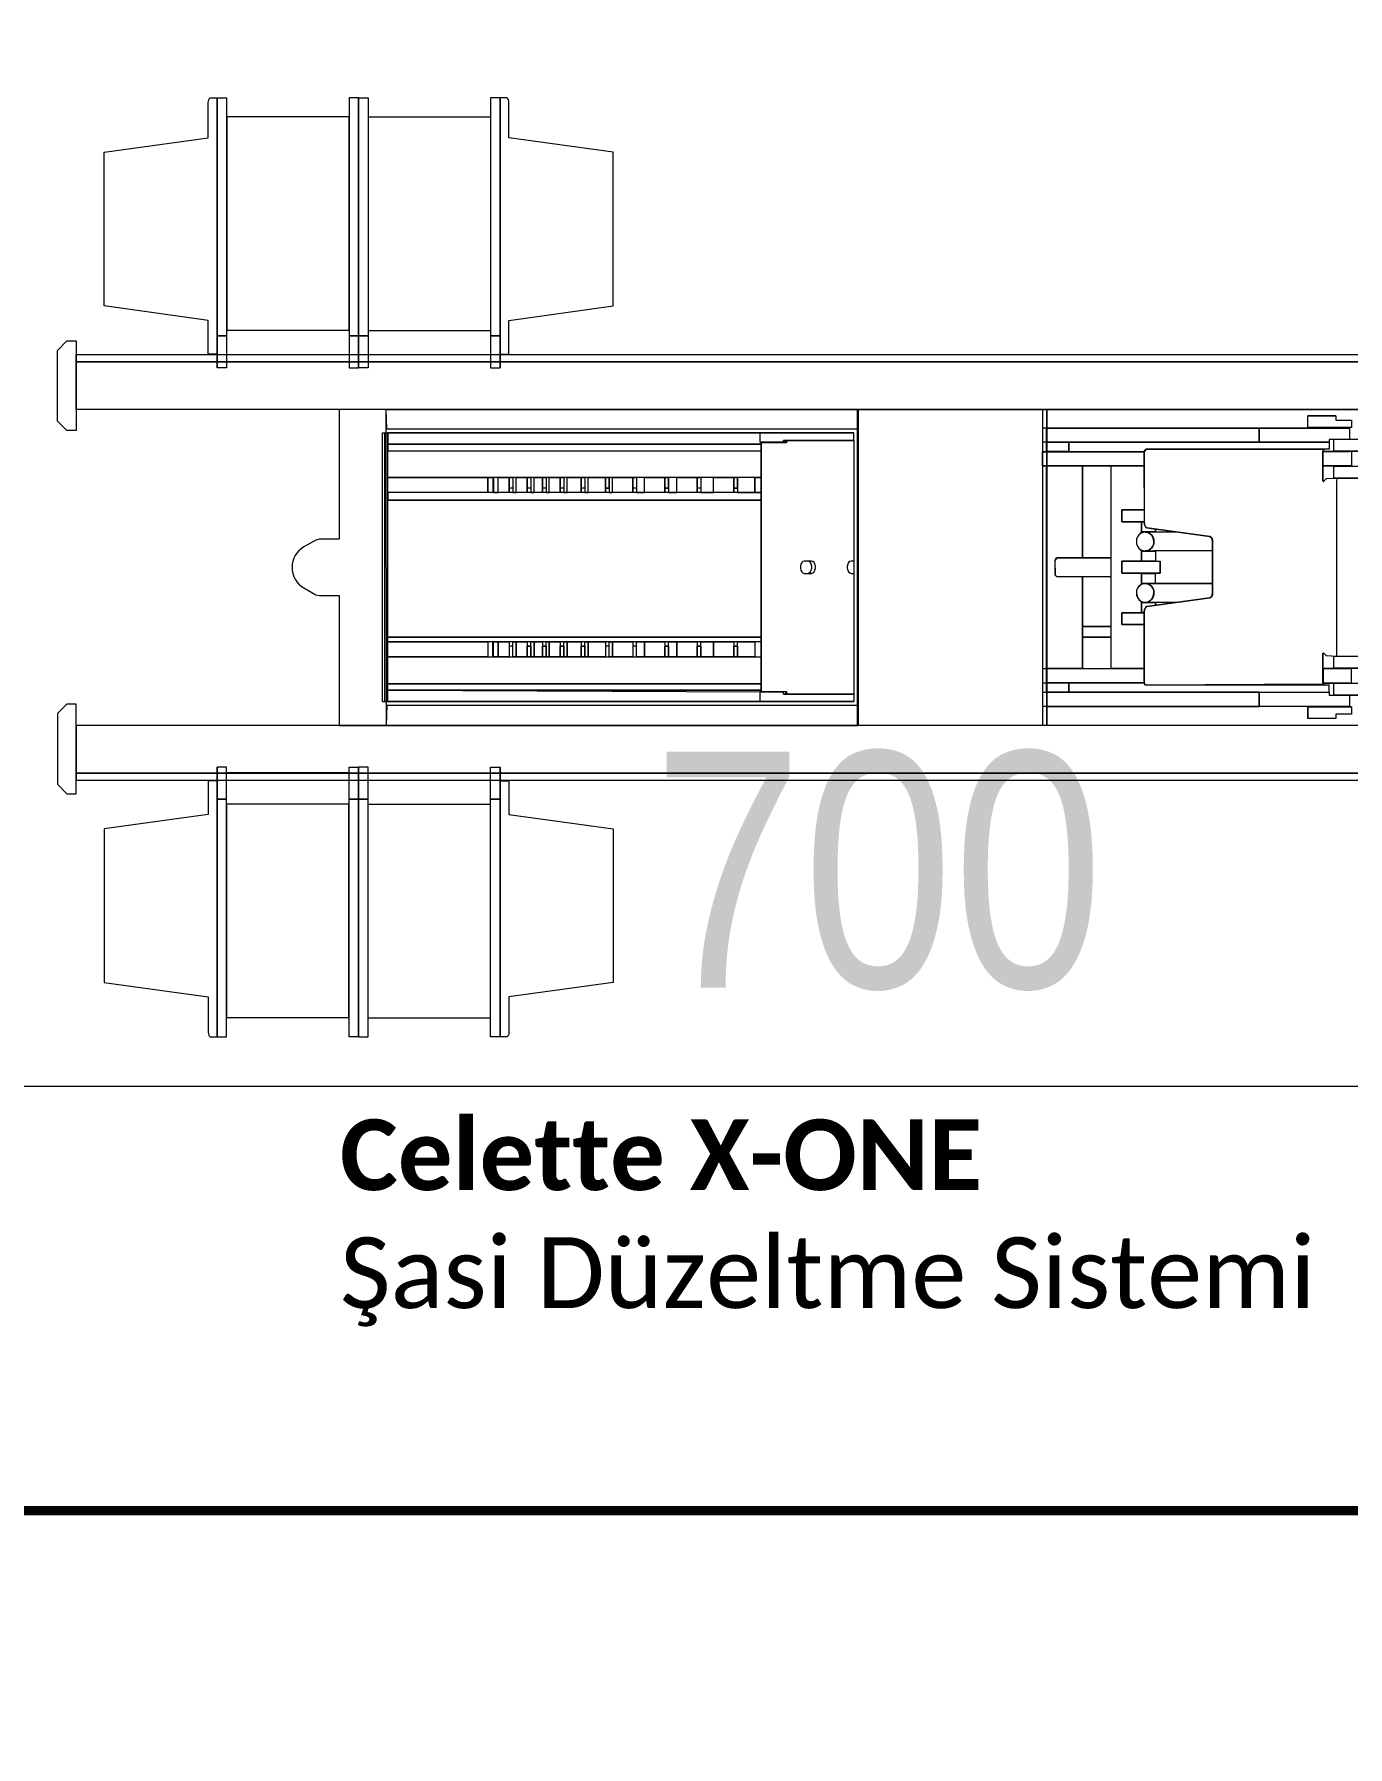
# Model space of a CAD drawing. Header units: metres. Extents: x -13621 to 152406, y -16073 to 22221.
# Drawn here: x 2471.1 to 2749.6, y 790 to 1153 of the extents above; entities that cross this region are included whole.
import ezdxf

# ---------------------------------------------------------------- set-up
doc = ezdxf.new("R2010")
doc.units = ezdxf.units.M
doc.header["$LTSCALE"] = 100
doc.header["$MEASUREMENT"] = 0
doc.linetypes.add('HIDDEN', pattern=[0.375, 0.25, -0.125])
doc.layers.get('0').update_dxf_attribs({"color": 9, "lineweight": 9})
for name, color, linetype, lineweight in [('06D', 9, 'Continuous', 9), ('25', 9, 'Continuous', 9), ('32-ekipman', 9, 'Continuous', 9)]:
    doc.layers.add(name, color=color, linetype=linetype, lineweight=lineweight)
doc.styles.add('MuuM_TEXT-STANDART', font='ARIALN.TTF')
doc.styles.get("Standard").update_dxf_attribs({"font": 'ARIALN.TTF'})
doc.dimstyles.new('MuuM_DIM200', dxfattribs={"dimscale": 20, "dimtxt": 2, "dimasz": 1, "dimexe": 1, "dimexo": 1, "dimgap": 1, "dimtad": 1, "dimdec": 1, "dimrnd": 0.5, "dimdsep": 46, "dimtxsty": 'MuuM_TEXT-STANDART', "dimblk": 'ARCHTICK', "dimcen": 0, "dimdle": 0.15, "dimclrd": 256, "dimclre": 256, "dimclrt": 256, "dimadec": 0, "dimazin": 0, "dimtfac": 5, "dimtdec": 1, "dimtix": 1, "dimtmove": 2, "dimatfit": 3, "dimldrblk": 'DOT', "dimfxl": 3, "dimfxlon": 1, "dimtolj": 1, "dimlwd": -1, "dimlwe": -1, "dimarcsym": 0})

# ---------------------------------------------------------------- blocks, each defined once
blk = doc.blocks.new('p-işyeri')
at = {"color": 0, "const_width": 2}
blk.add_lwpolyline([(200, 0), (200, 700), (-200, 700), (-200, 0)], close=True, dxfattribs=at)
blk = doc.blocks.new('A$C599603B5')
at = {"linetype": 'Continuous'}
for p, q in [((1.4089, 2.9978), (1.4089, 3.655)), ((0.0786, 3.371), (0.0786, 3.3364)), ((0.5826, 3.3564), (0.0786, 3.3564)), ((0.0786, 3.3564), (0.6506, 3.3564)), ((0.0786, 3.3564), (0.0786, 3.3364)), ((0.0786, 3.3564), (0.0786, 3.3364)), ((0.0786, 3.3564), (0.5826, 3.3564)), ((0.5826, 3.3364), (0.5826, 3.3564)), ((0.5826, 3.3364), (0.5826, 3.3564)), ((0.5826, 3.3564), (0.5826, 3.3364)), ((0.6506, 3.3564), (0.5826, 3.3564)), ((0.6506, 3.3364), (0.6506, 3.3564)), ((0.6506, 3.3364), (0.6506, 3.3564)), ((2.0691, 3.3564), (1.4971, 3.3564)), ((1.4971, 3.3364), (1.4971, 3.3564)), ((1.4971, 3.3364), (1.4971, 3.3564)), ((1.4971, 3.3564), (1.5651, 3.3564)), ((1.5651, 3.3564), (2.0691, 3.3564)), ((1.5651, 3.3364), (1.5651, 3.3564)), ((1.5651, 3.3364), (1.5651, 3.3564)), ((1.5651, 3.3564), (1.5651, 3.3364)), ((2.0691, 3.3564), (1.5651, 3.3564)), ((2.0691, 3.371), (2.0691, 3.3364)), ((2.0691, 3.3564), (2.0691, 3.3364)), ((2.0691, 3.3564), (2.0691, 3.3364)), ((0.0786, 3.3364), (0.6506, 3.3364)), ((0.0786, 3.3364), (0.5826, 3.3364)), ((0.1186, 3.0769), (0.1186, 3.3359)), ((0.1186, 3.3359), (0.5716, 3.3359)), ((0.1186, 3.0769), (0.1186, 3.3359)), ((0.5716, 3.0769), (0.5716, 3.3359)), ((0.5716, 3.0769), (0.5716, 3.3359)), ((0.5826, 3.3364), (0.6506, 3.3364)), ((0.6381, 3.0764), (0.6381, 3.3364)), ((2.0691, 3.3364), (1.4971, 3.3364)), ((1.5651, 3.3364), (1.4971, 3.3364)), ((1.5096, 3.0764), (1.5096, 3.3364)), ((2.0691, 3.3364), (1.5651, 3.3364)), ((1.5761, 3.0769), (1.5761, 3.3359)), ((2.0291, 3.3359), (1.5761, 3.3359)), ((1.5761, 3.0769), (1.5761, 3.3359)), ((2.0291, 3.0769), (2.0291, 3.3359)), ((2.0291, 3.0769), (2.0291, 3.3359)), ((0.0786, 3.0764), (0.6506, 3.0764)), ((0.0786, 3.0564), (0.0786, 3.0764)), ((0.0786, 3.0564), (0.0786, 3.0764)), ((0.0786, 3.0764), (0.5826, 3.0764)), ((0.0786, 3.0564), (0.6506, 3.0564)), ((0.0786, 3.0564), (0.0786, 3.0364)), ((0.0786, 3.0564), (0.0786, 3.0364)), ((0.5826, 3.0564), (0.0786, 3.0564)), ((0.0786, 3.0564), (0.6506, 3.0564)), ((0.5826, 3.0564), (0.0786, 3.0564)), ((0.1186, 3.0769), (0.5716, 3.0769)), ((0.5826, 3.0764), (0.5826, 3.0564)), ((0.5826, 3.0764), (0.5826, 3.0564)), ((0.5826, 3.0564), (0.5826, 3.0764)), ((0.5826, 3.0764), (0.6506, 3.0764)), ((0.5826, 3.0364), (0.5826, 3.0564)), ((0.5826, 3.0364), (0.5826, 3.0564)), ((0.5826, 3.0564), (0.5826, 3.0364)), ((0.6506, 3.0564), (0.5826, 3.0564)), ((0.6506, 3.0564), (0.5826, 3.0564)), ((0.6506, 3.0764), (0.6506, 3.0564)), ((0.6506, 3.0764), (0.6506, 3.0564)), ((0.6506, 3.0364), (0.6506, 3.0564)), ((0.6506, 3.0364), (0.6506, 3.0564)), ((2.0691, 3.0764), (1.4971, 3.0764)), ((1.4971, 3.0764), (1.4971, 3.0564)), ((1.5651, 3.0764), (1.4971, 3.0764)), ((1.4971, 3.0764), (1.4971, 3.0564)), ((2.0691, 3.0564), (1.4971, 3.0564)), ((1.4971, 3.0364), (1.4971, 3.0564)), ((1.4971, 3.0364), (1.4971, 3.0564)), ((1.4971, 3.0564), (1.5651, 3.0564)), ((2.0691, 3.0564), (1.4971, 3.0564)), ((1.4971, 3.0564), (1.5651, 3.0564)), ((1.5651, 3.0764), (1.5651, 3.0564)), ((2.0691, 3.0764), (1.5651, 3.0764)), ((1.5651, 3.0764), (1.5651, 3.0564)), ((1.5651, 3.0564), (1.5651, 3.0764)), ((1.5651, 3.0364), (1.5651, 3.0564)), ((1.5651, 3.0364), (1.5651, 3.0564)), ((1.5651, 3.0564), (2.0691, 3.0564)), ((1.5651, 3.0564), (1.5651, 3.0364)), ((1.5651, 3.0564), (2.0691, 3.0564)), ((2.0291, 3.0769), (1.5761, 3.0769)), ((2.0691, 3.0564), (2.0691, 3.0764)), ((2.0691, 3.0564), (2.0691, 3.0764)), ((2.0691, 3.0564), (2.0691, 3.0364)), ((2.0691, 3.0564), (2.0691, 3.0364)), ((0.0786, 3.0364), (0.6506, 3.0364)), ((0.0786, 3.0364), (0.5826, 3.0364)), ((0.1186, 3.0359), (0.5716, 3.0359)), ((0.1186, 3.0359), (0.1186, 2.7769)), ((0.1186, 3.0359), (0.1186, 2.7769)), ((0.5716, 3.0359), (0.5716, 2.7769)), ((0.5716, 3.0359), (0.5716, 2.7769)), ((0.5826, 3.0364), (0.6506, 3.0364)), ((0.6381, 3.0364), (0.6381, 2.7764)), ((2.0691, 3.0364), (1.4971, 3.0364)), ((1.5651, 3.0364), (1.4971, 3.0364)), ((1.5096, 3.0364), (1.5096, 2.7764)), ((2.0691, 3.0364), (1.5651, 3.0364)), ((2.0291, 3.0359), (1.5761, 3.0359)), ((1.5761, 3.0359), (1.5761, 2.7769)), ((1.5761, 3.0359), (1.5761, 2.7769)), ((2.0291, 3.0359), (2.0291, 2.7769)), ((2.0291, 3.0359), (2.0291, 2.7769)), ((1.3592, 3.0065), (0.7892, 3.0065)), ((0.7892, 3.0055), (0.7892, 2.0065)), ((0.7892, 3.0005), (1.3592, 3.0005)), ((0.7892, 2.9945), (1.3592, 2.9945)), ((0.8132, 2.9945), (0.8132, 2.2025)), ((0.8272, 2.9945), (0.8272, 2.2025)), ((0.8842, 2.9945), (0.8842, 2.7715)), ((0.9157, 2.7715), (0.9157, 2.9945)), ((0.9262, 2.2025), (0.9262, 2.9945)), ((1.2162, 2.2025), (1.2162, 2.9945)), ((1.2327, 2.7715), (1.2327, 2.9945)), ((1.2642, 2.9945), (1.2642, 2.7715)), ((1.3212, 2.9945), (1.3212, 2.2025)), ((1.3352, 2.9945), (1.3352, 2.2025)), ((1.3592, 3.0055), (1.3592, 2.0065)), ((1.4089, 2.9965), (1.4089, 0.405)), ((0.0786, 2.7418), (0.0786, 2.7764)), ((0.0786, 2.7764), (0.6506, 2.7764)), ((0.0786, 2.7564), (0.0786, 2.7764)), ((0.0786, 2.7564), (0.0786, 2.7764)), ((0.0786, 2.7764), (0.5826, 2.7764)), ((0.1186, 2.7769), (0.5716, 2.7769)), ((0.5826, 2.7764), (0.5826, 2.7564)), ((0.5826, 2.7764), (0.5826, 2.7564)), ((0.5826, 2.7564), (0.5826, 2.7764)), ((0.5826, 2.7764), (0.6506, 2.7764)), ((0.6506, 2.7764), (0.6506, 2.7564)), ((0.6506, 2.7764), (0.6506, 2.7564)), ((0.9157, 2.7825), (0.8842, 2.7825)), ((0.8842, 2.7715), (0.9157, 2.7715)), ((0.8842, 2.7605), (0.8842, 2.7295)), ((0.9157, 2.7605), (0.8842, 2.7605)), ((0.9157, 2.7373), (0.9157, 2.7605)), ((1.2327, 2.7825), (1.2642, 2.7825)), ((1.2642, 2.7715), (1.2327, 2.7715)), ((1.2327, 2.7373), (1.2327, 2.7605)), ((1.2327, 2.7605), (1.2642, 2.7605)), ((1.2642, 2.7605), (1.2642, 2.7295)), ((2.0691, 2.7764), (1.4971, 2.7764)), ((1.4971, 2.7764), (1.4971, 2.7564)), ((1.5651, 2.7764), (1.4971, 2.7764)), ((1.4971, 2.7764), (1.4971, 2.7564)), ((1.5651, 2.7764), (1.5651, 2.7564)), ((2.0691, 2.7764), (1.5651, 2.7764)), ((1.5651, 2.7764), (1.5651, 2.7564)), ((1.5651, 2.7564), (1.5651, 2.7764)), ((2.0291, 2.7769), (1.5761, 2.7769)), ((2.0691, 2.7418), (2.0691, 2.7764)), ((2.0691, 2.7564), (2.0691, 2.7764)), ((2.0691, 2.7564), (2.0691, 2.7764)), ((0.5826, 2.7564), (0.0786, 2.7564)), ((0.0786, 2.7564), (0.6506, 2.7564)), ((0.0786, 2.7564), (0.5826, 2.7564)), ((0.6506, 2.7564), (0.5826, 2.7564)), ((0.9157, 2.7373), (0.8842, 2.7373)), ((0.8842, 2.7295), (0.9067, 2.7295)), ((0.9067, 2.7295), (0.9067, 2.7373)), ((1.2327, 2.7373), (1.2642, 2.7373)), ((1.2417, 2.7295), (1.2417, 2.7373)), ((1.2642, 2.7295), (1.2417, 2.7295)), ((2.0691, 2.7564), (1.4971, 2.7564)), ((1.4971, 2.7564), (1.5651, 2.7564)), ((1.5651, 2.7564), (2.0691, 2.7564)), ((2.0691, 2.7564), (1.5651, 2.7564)), ((0.8842, 2.7225), (0.8842, 2.6915)), ((0.9157, 2.7225), (0.8842, 2.7225)), ((0.9157, 2.6993), (0.8842, 2.6993)), ((0.8842, 2.6915), (0.9067, 2.6915)), ((0.9067, 2.6915), (0.9067, 2.6993)), ((0.9157, 2.6993), (0.9157, 2.7225)), ((1.2327, 2.6993), (1.2327, 2.7225)), ((1.2327, 2.7225), (1.2642, 2.7225)), ((1.2327, 2.6993), (1.2642, 2.6993)), ((1.2417, 2.6915), (1.2417, 2.6993)), ((1.2642, 2.6915), (1.2417, 2.6915)), ((1.2642, 2.7225), (1.2642, 2.6915)), ((0.8842, 2.6845), (0.8842, 2.659)), ((0.9157, 2.6845), (0.8842, 2.6845)), ((0.9157, 2.6668), (0.8842, 2.6668)), ((0.8842, 2.659), (0.9067, 2.659)), ((0.8842, 2.652), (0.8842, 2.621)), ((0.9157, 2.652), (0.8842, 2.652)), ((0.9067, 2.659), (0.9067, 2.6668)), ((0.9157, 2.6668), (0.9157, 2.6845)), ((0.9157, 2.6288), (0.9157, 2.652)), ((1.2327, 2.6668), (1.2327, 2.6845)), ((1.2327, 2.6845), (1.2642, 2.6845)), ((1.2327, 2.6668), (1.2642, 2.6668)), ((1.2327, 2.6288), (1.2327, 2.652)), ((1.2327, 2.652), (1.2642, 2.652)), ((1.2417, 2.659), (1.2417, 2.6668)), ((1.2642, 2.659), (1.2417, 2.659)), ((1.2642, 2.6845), (1.2642, 2.659)), ((1.2642, 2.652), (1.2642, 2.621)), ((0.9157, 2.6288), (0.8842, 2.6288)), ((0.8842, 2.621), (0.9067, 2.621)), ((0.9067, 2.621), (0.9067, 2.6288)), ((1.2327, 2.6288), (1.2642, 2.6288)), ((1.2417, 2.621), (1.2417, 2.6288)), ((1.2642, 2.621), (1.2417, 2.621)), ((0.8842, 2.614), (0.8842, 2.5765)), ((0.9157, 2.614), (0.8842, 2.614)), ((0.9157, 2.5843), (0.8842, 2.5843)), ((0.9067, 2.5765), (0.9067, 2.5843)), ((0.9157, 2.5843), (0.9157, 2.614)), ((1.2327, 2.5843), (1.2327, 2.614)), ((1.2327, 2.614), (1.2642, 2.614)), ((1.2327, 2.5843), (1.2642, 2.5843)), ((1.2417, 2.5765), (1.2417, 2.5843)), ((1.2642, 2.614), (1.2642, 2.5765)), ((0.8842, 2.5765), (0.9067, 2.5765)), ((0.8842, 2.5695), (0.8842, 2.525)), ((0.9157, 2.5695), (0.8842, 2.5695)), ((0.9157, 2.5328), (0.9157, 2.5695)), ((1.2327, 2.5328), (1.2327, 2.5695)), ((1.2327, 2.5695), (1.2642, 2.5695)), ((1.2642, 2.5765), (1.2417, 2.5765)), ((1.2642, 2.5695), (1.2642, 2.525)), ((0.9157, 2.5328), (0.8842, 2.5328)), ((0.8842, 2.525), (0.9067, 2.525)), ((0.8842, 2.518), (0.8842, 2.467)), ((0.9157, 2.518), (0.8842, 2.518)), ((0.9067, 2.525), (0.9067, 2.5328)), ((0.9157, 2.4748), (0.9157, 2.518)), ((1.2327, 2.5328), (1.2642, 2.5328)), ((1.2327, 2.4748), (1.2327, 2.518)), ((1.2327, 2.518), (1.2642, 2.518)), ((1.2417, 2.525), (1.2417, 2.5328)), ((1.2642, 2.525), (1.2417, 2.525)), ((1.2642, 2.518), (1.2642, 2.467)), ((0.9157, 2.4748), (0.8842, 2.4748)), ((0.9067, 2.467), (0.9067, 2.4748)), ((1.2327, 2.4748), (1.2642, 2.4748)), ((1.2417, 2.467), (1.2417, 2.4748)), ((0.8842, 2.467), (0.9067, 2.467)), ((0.8842, 2.45), (0.8842, 2.399)), ((0.9157, 2.45), (0.8842, 2.45)), ((0.9157, 2.4068), (0.9157, 2.45)), ((1.2327, 2.4068), (1.2327, 2.45)), ((1.2327, 2.45), (1.2642, 2.45)), ((1.2642, 2.467), (1.2417, 2.467)), ((1.2642, 2.45), (1.2642, 2.399)), ((0.9157, 2.4068), (0.8842, 2.4068)), ((0.8842, 2.399), (0.9067, 2.399)), ((0.9067, 2.399), (0.9067, 2.4068)), ((1.2327, 2.4068), (1.2642, 2.4068)), ((1.2417, 2.399), (1.2417, 2.4068)), ((1.2642, 2.399), (1.2417, 2.399)), ((0.8842, 2.382), (0.8842, 2.331)), ((0.9157, 2.382), (0.8842, 2.382)), ((0.9157, 2.3388), (0.9157, 2.382)), ((1.2327, 2.3388), (1.2327, 2.382)), ((1.2327, 2.382), (1.2642, 2.382)), ((1.2642, 2.382), (1.2642, 2.331)), ((0.9157, 2.3388), (0.8842, 2.3388)), ((0.8842, 2.331), (0.9067, 2.331)), ((0.9067, 2.331), (0.9067, 2.3388)), ((1.2327, 2.3388), (1.2642, 2.3388)), ((1.2417, 2.331), (1.2417, 2.3388)), ((1.2642, 2.331), (1.2417, 2.331)), ((0.8842, 2.304), (0.8842, 2.253)), ((0.9157, 2.304), (0.8842, 2.304)), ((0.9157, 2.2608), (0.9157, 2.304)), ((1.2327, 2.2608), (1.2327, 2.304)), ((1.2327, 2.304), (1.2642, 2.304)), ((1.2642, 2.304), (1.2642, 2.253)), ((0.9157, 2.2608), (0.8842, 2.2608)), ((0.8842, 2.253), (0.9067, 2.253)), ((0.9067, 2.253), (0.9067, 2.2608)), ((1.2327, 2.2608), (1.2642, 2.2608)), ((1.2417, 2.253), (1.2417, 2.2608)), ((1.2642, 2.253), (1.2417, 2.253)), ((0.8842, 2.216), (0.8842, 2.2025)), ((0.9157, 2.216), (0.8842, 2.216)), ((0.9157, 2.2025), (0.9157, 2.216)), ((1.2327, 2.2025), (1.2327, 2.216)), ((1.2327, 2.216), (1.2642, 2.216)), ((1.2642, 2.216), (1.2642, 2.2025)), ((0.8092, 2.2056), (0.7892, 2.2056)), ((0.8092, 2.1565), (0.8092, 2.2055)), ((1.3382, 2.2025), (0.8102, 2.2025)), ((0.8102, 2.1504), (0.8102, 2.2025)), ((1.3382, 2.1504), (1.3382, 2.2025)), ((1.3592, 2.2056), (1.3392, 2.2056)), ((1.3392, 2.1565), (1.3392, 2.2055)), ((0.8052, 2.1556), (0.8062, 2.1556)), ((0.8052, 2.0065), (0.8052, 2.1556)), ((0.8052, 2.1479), (0.8062, 2.1479)), ((1.3432, 2.1556), (1.3422, 2.1556)), ((1.3432, 2.1479), (1.3422, 2.1479)), ((1.3432, 2.0065), (1.3432, 2.1556)), ((1.0612, 2.1116), (1.0612, 2.0959)), ((1.0872, 2.1116), (1.0864, 2.1144)), ((1.0872, 2.0959), (1.0872, 2.1116)), ((1.0612, 2.1036), (1.062, 2.1008)), ((1.062, 2.1008), (1.0642, 2.0984)), ((1.0841, 2.0984), (1.0864, 2.1008)), ((0.7389, 1.9985), (1.4089, 1.9985)), ((0.7389, 1.9985), (1.4089, 1.9985)), ((1.4089, 1.9975), (0.7389, 1.9975)), ((1.0612, 2.0123), (1.0612, 2.0065)), ((1.0872, 2.0123), (1.0864, 2.0151)), ((1.0872, 2.0065), (1.0872, 2.0123)), ((1.4092, 1.6065), (0.7392, 1.6065)), ((0.7792, 0.9555), (0.7792, 1.6065)), ((0.8092, 1.6065), (0.8092, 0.9985)), ((0.8292, 1.6065), (0.8292, 1.3906)), ((0.8592, 1.6065), (0.8592, 1.3906)), ((1.2892, 1.6065), (1.2892, 1.3906)), ((1.3192, 1.6065), (1.3192, 1.3906)), ((1.3392, 0.9985), (1.3392, 1.6065)), ((1.3692, 0.9555), (1.3692, 1.6065)), ((1.4089, 1.5975), (0.7389, 1.5975)), ((0.7389, 1.5975), (1.4089, 1.5975)), ((0.7389, 1.5975), (0.7792, 1.5975)), ((1.0542, 1.5754), (1.0542, 1.461)), ((1.0882, 1.5801), (1.0602, 1.5801)), ((1.0942, 1.5754), (1.0942, 1.461)), ((1.3692, 1.5975), (1.4089, 1.5975)), ((0.8092, 1.5505), (0.8292, 1.5505)), ((1.3192, 1.5505), (1.3392, 1.5505)), ((0.8592, 1.5212), (1.0542, 1.5212)), ((0.9262, 1.461), (0.9262, 1.5212)), ((0.9482, 1.5212), (0.9482, 1.461)), ((1.0942, 1.5212), (1.2892, 1.5212)), ((0.8592, 1.461), (1.2892, 1.461)), ((0.9777, 1.4382), (0.9527, 1.4382)), ((0.9527, 1.4382), (0.9527, 1.3906)), ((0.9777, 1.4382), (0.9777, 1.3906)), ((1.0617, 1.4382), (1.0617, 1.3567)), ((1.0617, 1.4382), (1.0867, 1.4382)), ((1.0867, 1.4382), (1.0867, 1.3567)), ((1.1707, 1.4382), (1.1957, 1.4382)), ((1.1707, 1.4382), (1.1707, 1.3906)), ((1.1957, 1.4382), (1.1957, 1.3906)), ((0.8242, 0.9985), (0.8242, 1.3865)), ((0.8284, 1.3905), (0.8294, 1.3906)), ((0.9807, 1.3906), (0.8294, 1.3906)), ((0.9782, 1.3942), (0.9777, 1.3942)), ((0.9992, 1.3967), (0.9782, 1.3967)), ((0.9782, 1.3906), (0.9782, 1.3967)), ((1.0092, 1.2513), (0.9907, 1.3848)), ((0.9992, 1.3667), (0.9992, 1.3967)), ((1.0007, 1.3942), (0.9992, 1.3942)), ((1.0004, 1.3839), (0.9997, 1.3887)), ((1.0402, 1.3942), (1.0387, 1.3942)), ((1.0402, 1.3967), (1.0612, 1.3967)), ((1.0402, 1.3967), (1.0402, 1.3667)), ((1.0612, 1.3967), (1.0612, 1.3667)), ((1.0617, 1.3942), (1.0612, 1.3942)), ((1.0872, 1.3942), (1.0867, 1.3942)), ((1.1082, 1.3967), (1.0872, 1.3967)), ((1.0872, 1.3667), (1.0872, 1.3967)), ((1.1082, 1.3667), (1.1082, 1.3967)), ((1.1097, 1.3942), (1.1082, 1.3942)), ((1.1094, 1.3839), (1.1087, 1.3887)), ((1.1577, 1.3848), (1.1392, 1.2513)), ((1.1492, 1.3942), (1.1477, 1.3942)), ((1.1492, 1.3967), (1.1702, 1.3967)), ((1.1492, 1.3967), (1.1492, 1.3667)), ((1.319, 1.3906), (1.1676, 1.3906)), ((1.1702, 1.3967), (1.1702, 1.3906)), ((1.1707, 1.3942), (1.1702, 1.3942)), ((1.3242, 0.9985), (1.3242, 1.3865)), ((0.9992, 1.3667), (0.9932, 1.3667)), ((0.9997, 1.3201), (0.9997, 1.3692)), ((1.0397, 1.2456), (1.0397, 1.3692)), ((1.0402, 1.3667), (1.0612, 1.3667)), ((1.0617, 1.3692), (1.0612, 1.3692)), ((1.0617, 1.3567), (1.0867, 1.3567)), ((1.0872, 1.3692), (1.0867, 1.3692)), ((1.1082, 1.3667), (1.0872, 1.3667)), ((1.1087, 1.2456), (1.1087, 1.3692)), ((1.1487, 1.3201), (1.1487, 1.3692)), ((1.1492, 1.3667), (1.1552, 1.3667)), ((1.1292, 1.2456), (1.0192, 1.2456)), ((0.8092, 1.1469), (0.7792, 1.1469)), ((1.3392, 1.1469), (1.3692, 1.1469)), ((0.7782, 1.0435), (0.7535, 1.0435)), ((0.7535, 0.9846), (0.7535, 1.0435)), ((0.7782, 0.9515), (0.7782, 1.0435)), ((1.3702, 1.0435), (1.3949, 1.0435)), ((1.3702, 0.9515), (1.3702, 1.0435)), ((1.3949, 0.9846), (1.3949, 1.0435)), ((0.8029, 0.8863), (0.8029, 0.9895)), ((0.8279, 0.9895), (0.8029, 0.9895)), ((0.8279, 0.9895), (0.8029, 0.9895)), ((0.8029, 0.9895), (0.8029, 0.9275)), ((0.8279, 0.8863), (0.8279, 0.9895)), ((0.8279, 0.9275), (0.8279, 0.9895)), ((0.8292, 1.0123), (0.8292, 0.9555)), ((0.8294, 1.0123), (0.8892, 1.0123)), ((0.8592, 1.0123), (0.8592, 0.9555)), ((0.8849, 0.9895), (0.8599, 0.9895)), ((0.8599, 0.8863), (0.8599, 0.9895)), ((0.8849, 0.9895), (0.8599, 0.9895)), ((0.8599, 0.9895), (0.8599, 0.9275)), ((0.8849, 0.8863), (0.8849, 0.9895)), ((0.8849, 0.9275), (0.8849, 0.9895)), ((0.892, 1.0097), (0.8914, 1.0091)), ((0.8922, 1.0104), (0.892, 1.0097)), ((1.2564, 1.0097), (1.2562, 1.0104)), ((1.257, 1.0091), (1.2564, 1.0097)), ((1.2592, 1.0123), (1.319, 1.0123)), ((1.2879, 0.9895), (1.2629, 0.9895)), ((1.2629, 0.9075), (1.2629, 0.9895)), ((1.2879, 0.9895), (1.2629, 0.9895)), ((1.2629, 0.9895), (1.2629, 0.9275)), ((1.2879, 0.9075), (1.2879, 0.9895)), ((1.2879, 0.9275), (1.2879, 0.9895)), ((1.2892, 1.0108), (1.2892, 0.9555)), ((1.32, 1.0122), (1.319, 1.0123)), ((1.3192, 1.0108), (1.3192, 0.9555)), ((1.3449, 0.9895), (1.3199, 0.9895)), ((1.3199, 0.9075), (1.3199, 0.9895)), ((1.3449, 0.9895), (1.3199, 0.9895)), ((1.3199, 0.9895), (1.3199, 0.9275)), ((1.3449, 0.9075), (1.3449, 0.9895)), ((1.3449, 0.9275), (1.3449, 0.9895))]:
    blk.add_line(p, q, dxfattribs=at)
for points in [[(0.5939, 3.655), (0.7839, 3.655), (0.7839, 3.675), (0.7639, 3.695), (0.6139, 3.695), (0.5939, 3.675)], [(1.5539, 3.655), (1.3639, 3.655), (1.3639, 3.675), (1.3839, 3.695), (1.5339, 3.695), (1.5539, 3.675)], [(0.6229, 3.655), (0.6229, 0.255), (0.6379, 0.255), (0.6379, 3.655)], [(0.6379, 3.655), (0.6379, 0.255), (0.6929, 0.255), (0.6929, 0.405), (0.7389, 0.405), (0.7389, 3.655)], [(1.5099, 3.655), (1.5099, 0.255), (1.4549, 0.255), (1.4549, 0.405), (1.4089, 0.405), (1.4089, 3.655)], [(0.7809, 2.9965), (0.7389, 2.9978), (0.7389, 1.9985), (0.7809, 1.9985)], [(0.7892, 2.0065), (0.7892, 2.9945), (0.8132, 2.9945), (0.8102, 2.2025), (0.8092, 2.1565), (0.8052, 2.1556), (0.8052, 2.0065)], [(0.8272, 2.2025), (0.8132, 2.2025), (0.8132, 2.9945), (0.8272, 2.9945)], [(0.8842, 2.2025), (0.8272, 2.2025), (0.8272, 2.9945), (0.8842, 2.9945)], [(0.8842, 2.9945), (0.9157, 2.9945), (0.9157, 2.7825), (0.8842, 2.7825)], [(0.9262, 2.2025), (0.9157, 2.2025), (0.9157, 2.9945), (0.9262, 2.9945)], [(1.2162, 2.2025), (1.2327, 2.2025), (1.2327, 2.9945), (1.2162, 2.9945)], [(1.2327, 2.9945), (1.2642, 2.9945), (1.2642, 2.7825), (1.2327, 2.7825)], [(1.3212, 2.2025), (1.2642, 2.2025), (1.2642, 2.9945), (1.3212, 2.9945)], [(1.3212, 2.2025), (1.3352, 2.2025), (1.3352, 2.9945), (1.3212, 2.9945)], [(1.3592, 2.0065), (1.3592, 2.9945), (1.3352, 2.9945), (1.3352, 2.2025), (1.3392, 2.2025), (1.3392, 2.1565), (1.3432, 2.1556), (1.3432, 2.0065)], [(1.3669, 2.9965), (1.4089, 2.9978), (1.4089, 1.9985), (1.3669, 1.9985)], [(0.8842, 2.7715), (0.9157, 2.7715), (0.9157, 2.7825), (0.8842, 2.7825)], [(0.9157, 2.7605), (0.8842, 2.7605), (0.8842, 2.7706), (0.9157, 2.7706)], [(0.8842, 2.7605), (0.9157, 2.7605), (0.9157, 2.7373), (0.8842, 2.7373)], [(1.2642, 2.7715), (1.2327, 2.7715), (1.2327, 2.7825), (1.2642, 2.7825)], [(1.2327, 2.7605), (1.2642, 2.7605), (1.2642, 2.7706), (1.2327, 2.7706)], [(1.2327, 2.7605), (1.2642, 2.7605), (1.2642, 2.7373), (1.2327, 2.7373)], [(0.8842, 2.7295), (0.9067, 2.7295), (0.9067, 2.7373), (0.8842, 2.7373)], [(0.9157, 2.7225), (0.8842, 2.7225), (0.8842, 2.7295), (0.9157, 2.7295)], [(1.2327, 2.7225), (1.2642, 2.7225), (1.2642, 2.7295), (1.2327, 2.7295)], [(1.2642, 2.7295), (1.2417, 2.7295), (1.2417, 2.7373), (1.2642, 2.7373)], [(0.8842, 2.7225), (0.9157, 2.7225), (0.9157, 2.6993), (0.8842, 2.6993)], [(0.9067, 2.6915), (0.8842, 2.6915), (0.8842, 2.6993), (0.9067, 2.6993)], [(0.9157, 2.6845), (0.8842, 2.6845), (0.8842, 2.6915), (0.9157, 2.6915)], [(1.2327, 2.7225), (1.2642, 2.7225), (1.2642, 2.6993), (1.2327, 2.6993)], [(1.2327, 2.6845), (1.2642, 2.6845), (1.2642, 2.6915), (1.2327, 2.6915)], [(1.2642, 2.6915), (1.2417, 2.6915), (1.2417, 2.6993), (1.2642, 2.6993)], [(0.8842, 2.6845), (0.9157, 2.6845), (0.9157, 2.6668), (0.8842, 2.6668)], [(0.9067, 2.659), (0.8842, 2.659), (0.8842, 2.6668), (0.9067, 2.6668)], [(0.9157, 2.652), (0.8842, 2.652), (0.8842, 2.659), (0.9157, 2.659)], [(0.8842, 2.652), (0.9157, 2.652), (0.9157, 2.6288), (0.8842, 2.6288)], [(1.2327, 2.6845), (1.2642, 2.6845), (1.2642, 2.6668), (1.2327, 2.6668)], [(1.2327, 2.652), (1.2642, 2.652), (1.2642, 2.659), (1.2327, 2.659)], [(1.2327, 2.652), (1.2642, 2.652), (1.2642, 2.6288), (1.2327, 2.6288)], [(1.2642, 2.659), (1.2417, 2.659), (1.2417, 2.6668), (1.2642, 2.6668)], [(0.9067, 2.621), (0.8842, 2.621), (0.8842, 2.6288), (0.9067, 2.6288)], [(0.9157, 2.614), (0.8842, 2.614), (0.8842, 2.621), (0.9157, 2.621)], [(1.2327, 2.614), (1.2642, 2.614), (1.2642, 2.621), (1.2327, 2.621)], [(1.2642, 2.621), (1.2417, 2.621), (1.2417, 2.6288), (1.2642, 2.6288)], [(0.8842, 2.614), (0.9157, 2.614), (0.9157, 2.5843), (0.8842, 2.5843)], [(0.9067, 2.5765), (0.8842, 2.5765), (0.8842, 2.5843), (0.9067, 2.5843)], [(1.2327, 2.614), (1.2642, 2.614), (1.2642, 2.5843), (1.2327, 2.5843)], [(1.2642, 2.5765), (1.2417, 2.5765), (1.2417, 2.5843), (1.2642, 2.5843)], [(0.9157, 2.5695), (0.8842, 2.5695), (0.8842, 2.5765), (0.9157, 2.5765)], [(0.8842, 2.5695), (0.9157, 2.5695), (0.9157, 2.5328), (0.8842, 2.5328)], [(1.2327, 2.5695), (1.2642, 2.5695), (1.2642, 2.5765), (1.2327, 2.5765)], [(1.2327, 2.5695), (1.2642, 2.5695), (1.2642, 2.5328), (1.2327, 2.5328)], [(0.8842, 2.525), (0.9067, 2.525), (0.9067, 2.5328), (0.8842, 2.5328)], [(0.9157, 2.518), (0.8842, 2.518), (0.8842, 2.525), (0.9157, 2.525)], [(0.8842, 2.518), (0.9157, 2.518), (0.9157, 2.4748), (0.8842, 2.4748)], [(1.2327, 2.518), (1.2642, 2.518), (1.2642, 2.525), (1.2327, 2.525)], [(1.2327, 2.518), (1.2642, 2.518), (1.2642, 2.4748), (1.2327, 2.4748)], [(1.2642, 2.5328), (1.2417, 2.5328), (1.2417, 2.525), (1.2642, 2.525)], [(0.8842, 2.467), (0.9067, 2.467), (0.9067, 2.4748), (0.8842, 2.4748)], [(1.2642, 2.467), (1.2417, 2.467), (1.2417, 2.4748), (1.2642, 2.4748)], [(0.9157, 2.45), (0.8842, 2.45), (0.8842, 2.467), (0.9157, 2.467)], [(0.8842, 2.45), (0.9157, 2.45), (0.9157, 2.4068), (0.8842, 2.4068)], [(1.2327, 2.45), (1.2642, 2.45), (1.2642, 2.467), (1.2327, 2.467)], [(1.2327, 2.45), (1.2642, 2.45), (1.2642, 2.4068), (1.2327, 2.4068)], [(0.9067, 2.399), (0.8842, 2.399), (0.8842, 2.4068), (0.9067, 2.4068)], [(0.9157, 2.382), (0.8842, 2.382), (0.8842, 2.399), (0.9157, 2.399)], [(1.2327, 2.382), (1.2642, 2.382), (1.2642, 2.399), (1.2327, 2.399)], [(1.2417, 2.399), (1.2642, 2.399), (1.2642, 2.4068), (1.2417, 2.4068)], [(0.8842, 2.382), (0.9157, 2.382), (0.9157, 2.3388), (0.8842, 2.3388)], [(1.2327, 2.382), (1.2642, 2.382), (1.2642, 2.3388), (1.2327, 2.3388)], [(0.9067, 2.331), (0.8842, 2.331), (0.8842, 2.3388), (0.9067, 2.3388)], [(0.9157, 2.304), (0.8842, 2.304), (0.8842, 2.331), (0.9157, 2.331)], [(1.2327, 2.304), (1.2642, 2.304), (1.2642, 2.331), (1.2327, 2.331)], [(1.2642, 2.331), (1.2417, 2.331), (1.2417, 2.3388), (1.2642, 2.3388)], [(0.8842, 2.304), (0.9157, 2.304), (0.9157, 2.2608), (0.8842, 2.2608)], [(1.2327, 2.304), (1.2642, 2.304), (1.2642, 2.2608), (1.2327, 2.2608)], [(0.9067, 2.253), (0.8842, 2.253), (0.8842, 2.2608), (0.9067, 2.2608)], [(0.9157, 2.216), (0.8842, 2.216), (0.8842, 2.253), (0.9157, 2.253)], [(1.2327, 2.216), (1.2642, 2.216), (1.2642, 2.253), (1.2327, 2.253)], [(1.2417, 2.253), (1.2642, 2.253), (1.2642, 2.2608), (1.2417, 2.2608)], [(0.9157, 2.216), (0.8842, 2.216), (0.8842, 2.2025), (0.9157, 2.2025)], [(1.2642, 2.216), (1.2327, 2.216), (1.2327, 2.2025), (1.2642, 2.2025)], [(1.3432, 2.0065), (0.8052, 2.0065), (0.8052, 2.1503), (0.8102, 2.1504), (0.8102, 2.2025), (1.3382, 2.2025), (1.3392, 2.1565), (1.3432, 2.1479)], [(0.7792, 1.1469), (0.8092, 1.1469), (0.8092, 1.598), (0.7792, 1.598)], [(0.8092, 1.598), (0.8292, 1.598), (0.8292, 1.5505), (0.8092, 1.5505)], [(0.8592, 1.3906), (0.8292, 1.3906), (0.8292, 1.598), (0.8592, 1.598)], [(0.8592, 1.5212), (0.8592, 1.598), (1.2892, 1.598), (1.2892, 1.5212), (1.0942, 1.5212), (1.0942, 1.5754), (1.0934, 1.5777), (1.0882, 1.5801), (1.0602, 1.5801), (1.0572, 1.5794), (1.0542, 1.5754), (1.0542, 1.5212)], [(1.319, 1.3906), (1.2892, 1.3906), (1.2892, 1.6065), (1.319, 1.6065)], [(1.3392, 1.5505), (1.3192, 1.5505), (1.3192, 1.598), (1.3392, 1.598)], [(1.3392, 1.598), (1.3692, 1.598), (1.3692, 1.1469), (1.3392, 1.1469)], [(1.0942, 1.5754), (1.0882, 1.5801), (1.0572, 1.5794), (1.0542, 1.5754), (1.0542, 1.461), (1.0942, 1.461)], [(0.8292, 1.5505), (0.8092, 1.5505), (0.8092, 0.9985), (0.8242, 0.9985), (0.8242, 1.3865), (0.8284, 1.3905)], [(1.3192, 1.5505), (1.3392, 1.5505), (1.3392, 0.9985), (1.3242, 0.9985), (1.3242, 1.3865), (1.319, 1.3906)], [(0.9262, 1.461), (0.9482, 1.461), (0.9482, 1.5212), (0.9262, 1.5212)], [(1.2892, 1.461), (1.2892, 1.3906), (1.1957, 1.3906), (1.1957, 1.4382), (1.1707, 1.4382), (1.1702, 1.3967), (1.1492, 1.3967), (1.1428, 1.402), (1.1387, 1.4049), (1.1339, 1.4068), (1.1235, 1.4068), (1.1187, 1.4049), (1.1145, 1.402), (1.1082, 1.3967), (1.0872, 1.3967), (1.0867, 1.4382), (1.0617, 1.4382), (1.0612, 1.3967), (1.0402, 1.3967), (1.037, 1.3981), (1.0297, 1.4049), (1.0249, 1.4068), (1.0197, 1.4074), (1.0097, 1.4049), (1.0024, 1.3981), (0.9992, 1.3967), (0.9782, 1.3967), (0.9777, 1.4382), (0.9527, 1.4382), (0.9527, 1.3906), (0.8592, 1.3906), (0.8592, 1.461)], [(0.9527, 1.4382), (0.9777, 1.4382), (0.9777, 1.3906), (0.9527, 1.3906)], [(1.0617, 1.4382), (1.0867, 1.4382), (1.0867, 1.3567), (1.0617, 1.3567)], [(1.1707, 1.4382), (1.1957, 1.4382), (1.1957, 1.3906), (1.1707, 1.3906)], [(1.2632, 0.9817), (1.257, 0.9833), (0.8852, 0.9833), (0.8862, 1.0045), (0.892, 1.0097), (0.8922, 1.0104), (0.8892, 1.0123), (0.8265, 1.0116), (0.8243, 1.3873), (0.8251, 1.3888), (0.8284, 1.3905), (0.9777, 1.3906), (0.9844, 1.3902), (0.9907, 1.3848), (1.0092, 1.2513), (1.0124, 1.2472), (1.0192, 1.2456), (1.1292, 1.2456), (1.1359, 1.2472), (1.1392, 1.2513), (1.1577, 1.3848), (1.1609, 1.3889), (1.164, 1.3902), (1.319, 1.3906), (1.3242, 1.3865), (1.3241, 1.0091), (1.3227, 1.0111), (1.319, 1.0123), (1.2892, 1.0123), (1.2581, 1.0122), (1.2559, 1.0115), (1.2562, 1.0104), (1.2622, 1.0045)], [(0.9992, 1.3667), (0.9931, 1.3676), (0.9907, 1.3848), (0.9886, 1.388), (0.9875, 1.3889), (0.9844, 1.3902), (0.9782, 1.3906), (0.9782, 1.3967), (0.9992, 1.3967)], [(1.0192, 1.2456), (1.0124, 1.2472), (1.0092, 1.2513), (0.999, 1.3254), (1.0004, 1.3839), (1.0055, 1.3755), (1.0097, 1.3725), (1.0197, 1.37), (1.0249, 1.3706), (1.0297, 1.3725), (1.0338, 1.3755), (1.037, 1.3793), (1.0397, 1.3887), (1.0397, 1.2456)], [(1.0612, 1.3967), (1.0397, 1.3967), (1.0397, 1.3667), (1.0612, 1.3667)], [(1.1082, 1.3667), (1.0872, 1.3667), (1.0872, 1.3967), (1.1082, 1.3967)], [(1.1087, 1.2456), (1.1082, 1.3817), (1.1145, 1.3755), (1.1187, 1.3725), (1.1235, 1.3706), (1.1287, 1.37), (1.1387, 1.3725), (1.1428, 1.3755), (1.1492, 1.3817), (1.1492, 1.3667), (1.1487, 1.3529), (1.1496, 1.3266), (1.1392, 1.2513), (1.1359, 1.2472), (1.1292, 1.2456)], [(1.1552, 1.3667), (1.1492, 1.3667), (1.1492, 1.3967), (1.1702, 1.3967), (1.1702, 1.3906), (1.1668, 1.3902), (1.164, 1.3902), (1.1609, 1.3889), (1.1577, 1.3848)], [(0.7792, 1.1469), (0.8092, 1.1469), (0.8092, 0.9985), (0.8032, 0.9985), (0.8032, 0.9555), (0.7782, 0.9555)], [(1.3692, 0.9555), (1.3452, 0.9555), (1.3452, 0.9985), (1.3392, 0.9985), (1.3392, 1.1469), (1.3692, 1.1469)], [(0.7782, 0.9515), (0.7629, 0.9515), (0.7629, 0.9846), (0.7535, 0.9846), (0.7535, 1.0435), (0.7782, 1.0435)], [(1.3859, 0.9515), (1.3702, 0.9515), (1.3702, 1.0435), (1.3949, 1.0435), (1.3949, 0.9846), (1.3861, 0.9846)], [(0.8592, 1.012), (0.8282, 1.012), (0.8282, 0.9515), (0.8592, 0.9515)], [(1.2892, 1.0123), (1.3202, 1.0123), (1.3202, 0.9515), (1.2892, 0.9515)]]:
    blk.add_lwpolyline(points, close=True, dxfattribs=at)
for points in [[(1.5249, 3.655), (1.5249, 0.255), (1.5099, 0.255), (1.5099, 3.655), (1.5249, 3.655)], [(0.6216, 3.3564), (0.6216, 3.3752), (0.5502, 3.3752), (0.5195, 3.596), (0.1938, 3.596), (0.1631, 3.3752), (0.0916, 3.3752), (0.0883, 3.375), (0.0851, 3.3746), (0.0824, 3.3739), (0.0804, 3.3731), (0.0791, 3.3721), (0.0786, 3.371), (0.0786, 3.3564), (0.6216, 3.3564)], [(1.5261, 3.3564), (1.5261, 3.3752), (1.5975, 3.3752), (1.6282, 3.596), (1.954, 3.596), (1.9847, 3.3752), (2.0561, 3.3752), (2.0595, 3.375), (2.0626, 3.3746), (2.0653, 3.3739), (2.0674, 3.3731), (2.0687, 3.3721), (2.0691, 3.371), (2.0691, 3.3564), (1.5261, 3.3564)], [(0.6216, 2.7564), (0.6216, 2.7376), (0.5502, 2.7376), (0.5195, 2.5168), (0.1938, 2.5168), (0.1631, 2.7376), (0.0916, 2.7376), (0.0883, 2.7377), (0.0851, 2.7381), (0.0824, 2.7388), (0.0804, 2.7397), (0.0791, 2.7407), (0.0786, 2.7418), (0.0786, 2.7564), (0.6216, 2.7564)], [(1.5261, 2.7564), (1.5261, 2.7376), (1.5975, 2.7376), (1.6282, 2.5168), (1.954, 2.5168), (1.9847, 2.7376), (2.0561, 2.7376), (2.0595, 2.7377), (2.0626, 2.7381), (2.0653, 2.7388), (2.0674, 2.7397), (2.0687, 2.7407), (2.0691, 2.7418), (2.0691, 2.7564), (1.5261, 2.7564)], [(0.8062, 2.1556), (0.8078, 2.1559), (0.8092, 2.1565)], [(0.8062, 2.1479), (0.8077, 2.1481), (0.809, 2.1486), (0.8099, 2.1494), (0.8102, 2.1504)], [(1.3422, 2.1479), (1.3407, 2.1481), (1.3394, 2.1486), (1.3385, 2.1494), (1.3382, 2.1504)], [(1.3422, 2.1556), (1.3405, 2.1559), (1.3392, 2.1565)], [(1.0864, 2.1144), (1.0841, 2.1169), (1.0807, 2.1187), (1.0764, 2.1197), (1.0719, 2.1197), (1.0677, 2.1187), (1.0642, 2.1169), (1.062, 2.1144), (1.0612, 2.1116)], [(1.0612, 2.0959), (1.062, 2.0931), (1.0642, 2.0906), (1.0677, 2.0888), (1.0719, 2.0878), (1.0764, 2.0878), (1.0807, 2.0888), (1.0841, 2.0906), (1.0864, 2.0931), (1.0872, 2.0959)], [(1.0642, 2.0984), (1.0677, 2.0965), (1.0719, 2.0956), (1.0764, 2.0956), (1.0807, 2.0965), (1.0841, 2.0984)], [(1.0864, 2.0151), (1.0841, 2.0176), (1.0807, 2.0194), (1.0764, 2.0204), (1.0719, 2.0204), (1.0677, 2.0194), (1.0642, 2.0176), (1.062, 2.0151), (1.0612, 2.0123)], [(0.8592, 1.5212), (0.8592, 1.598)], [(1.0602, 1.5801), (1.0572, 1.5794), (1.055, 1.5777), (1.0542, 1.5754)], [(1.0942, 1.5754), (1.0934, 1.5777), (1.0912, 1.5794), (1.0882, 1.5801)], [(0.8242, 1.3865), (0.8243, 1.3873), (0.8246, 1.3881), (0.8251, 1.3888), (0.8257, 1.3894), (0.8265, 1.3899), (0.8274, 1.3903), (0.8284, 1.3905)], [(0.9907, 1.3848), (0.9897, 1.3871), (0.9875, 1.3889), (0.9844, 1.3902), (0.9807, 1.3906)], [(1.0397, 1.3887), (1.039, 1.3936), (1.037, 1.3981), (1.0338, 1.402), (1.0297, 1.4049), (1.0249, 1.4068), (1.0197, 1.4074), (1.0145, 1.4068), (1.0097, 1.4049), (1.0055, 1.402), (1.0024, 1.3981), (1.0004, 1.3936), (0.9997, 1.3887)], [(1.0397, 1.3887), (1.039, 1.3839), (1.037, 1.3793), (1.0338, 1.3755), (1.0297, 1.3725), (1.0249, 1.3706), (1.0197, 1.37), (1.0145, 1.3706), (1.0097, 1.3725), (1.0055, 1.3755), (1.0024, 1.3793), (1.0004, 1.3839)], [(1.1487, 1.3887), (1.148, 1.3936), (1.146, 1.3981), (1.1428, 1.402), (1.1387, 1.4049), (1.1339, 1.4068), (1.1287, 1.4074), (1.1235, 1.4068), (1.1187, 1.4049), (1.1145, 1.402), (1.1114, 1.3981), (1.1094, 1.3936), (1.1087, 1.3887)], [(1.1487, 1.3887), (1.148, 1.3839), (1.146, 1.3793), (1.1428, 1.3755), (1.1387, 1.3725), (1.1339, 1.3706), (1.1287, 1.37), (1.1235, 1.3706), (1.1187, 1.3725), (1.1145, 1.3755), (1.1114, 1.3793), (1.1094, 1.3839)], [(1.1676, 1.3906), (1.164, 1.3902), (1.1609, 1.3889), (1.1587, 1.3871), (1.1577, 1.3848)], [(1.319, 1.3906), (1.32, 1.3905), (1.321, 1.3903), (1.3219, 1.3899), (1.3227, 1.3894), (1.3233, 1.3888), (1.3238, 1.3881), (1.3241, 1.3873), (1.3242, 1.3865)], [(1.0192, 1.2456), (1.0156, 1.246), (1.0124, 1.2472), (1.0102, 1.2491), (1.0092, 1.2513)], [(1.1392, 1.2513), (1.1382, 1.2491), (1.1359, 1.2472), (1.1328, 1.246), (1.1292, 1.2456)], [(0.8265, 1.0116), (0.8257, 1.0111), (0.8251, 1.0105), (0.8246, 1.0098), (0.8243, 1.0091), (0.8242, 1.0083)], [(0.8294, 1.0123), (0.8284, 1.0122), (0.8274, 1.012), (0.8265, 1.0116)], [(0.8892, 1.0123), (0.8903, 1.0122), (0.8913, 1.0118), (0.8919, 1.0112), (0.8922, 1.0104)], [(1.2562, 1.0104), (1.2564, 1.0112), (1.2571, 1.0118), (1.2581, 1.0122), (1.2592, 1.0123)], [(1.3227, 1.0111), (1.3219, 1.0116), (1.321, 1.012), (1.32, 1.0122)], [(1.3242, 1.0083), (1.3241, 1.0091), (1.3238, 1.0098), (1.3233, 1.0105), (1.3227, 1.0111)]]:
    blk.add_lwpolyline(points, dxfattribs=at)
blk.add_lwpolyline([(0.7389, 2.9975), (1.4089, 2.9978), (1.4089, 3.0975), (1.1339, 3.0975), (1.1339, 3.1396), (1.1319, 3.1471), (1.1172, 3.1725, 0.57735), (1.0306, 3.1725), (1.0159, 3.1471), (1.0139, 3.1396), (1.0139, 3.0975), (0.7389, 3.0975)], format="xyb", close=True, dxfattribs=at)
blk = doc.blocks.new('_ArchTick')
at = {"color": 0, "linetype": 'ByBlock', "const_width": 0.15}
blk.add_lwpolyline([(-0.5, -0.5), (0.5, 0.5)], dxfattribs=at)
blk = doc.blocks.new('*D440')
at = {"layer": '25', "transparency": 16777216}
for p, q in [((2300, -32440.77), (2300, -32360.77)), ((3000, -32440.77), (3000, -32360.77)), ((2297, -32380.77), (3003, -32380.77))]:
    blk.add_line(p, q, dxfattribs=at)
at = {"layer": '25', "transparency": 16777216, "xscale": 20, "yscale": 20, "zscale": 20, "rotation": 180}
blk.add_blockref('_ArchTick', (2300, -32380.77), dxfattribs=at)
at = {"layer": '25', "transparency": 16777216, "xscale": 20, "yscale": 20, "zscale": 20}
blk.add_blockref('_ArchTick', (3000, -32380.77), dxfattribs=at)
at = {"layer": '25', "transparency": 16777216, "insert": (2650, -32335.25), "char_height": 50, "attachment_point": 5, "style": 'MuuM_TEXT-STANDART'}
blk.add_mtext('\\A1;700', dxfattribs=at)
blk = doc.blocks.new('_Dot')
at = {"color": 0, "linetype": 'ByBlock', "lineweight": -2}
blk.add_line((-0.5, 0), (-1, 0), dxfattribs=at)
at = {"color": 0, "linetype": 'ByBlock', "const_width": 0.5}
blk.add_lwpolyline([(-0.25, 0, 1), (0.25, 0, 1)], format="xyb", close=True, dxfattribs=at)
blk = doc.blocks.new('2.bod.Mimari')
at = {"layer": '06D', "color": 89, "linetype": 'HIDDEN', "true_color": 0x2e4d23, "rotation": 90}
for p in [(3000, -7590), (3000, -7990)]:
    blk.add_blockref('p-işyeri', p, dxfattribs=at)
at = {"layer": '32-ekipman', "ltscale": 2, "xscale": 100, "yscale": 100, "zscale": 100, "rotation": 89.99999999999999}
blk.add_blockref('A$C599603B5', (2845.5, -7697.39), dxfattribs=at)
at = {"layer": '32-ekipman', "ltscale": 2, "insert": (2535.92, -7707.04), "char_height": 15, "width": 234.5272, "attachment_point": 1}
blk.add_mtext('{\\fCalibri|b1|i0|c162|p34;Celette X-ONE \\P\\fCalibri|b0|i0|c162|p34;Şasi Düzeltme Sistemi }', dxfattribs=at)
at = {"layer": '25'}
dim = blk.add_linear_dim(base=(3000, -7699.98), p1=(2300, -7959.4), p2=(3000, -7889.37), dimstyle='MuuM_DIM200', override={"dimtxt": 2.5}, dxfattribs=at)
dim.commit()
dim.dimension.update_dxf_attribs({"geometry": '*D440', "text_midpoint": (2650, -7654.45), "insert": (0, 24680.79)})

msp = doc.modelspace()

# ---------------------------------------------------------------- block references
msp.add_blockref('2.bod.Mimari', (0, 8630))

doc.saveas('drawing.dxf')
